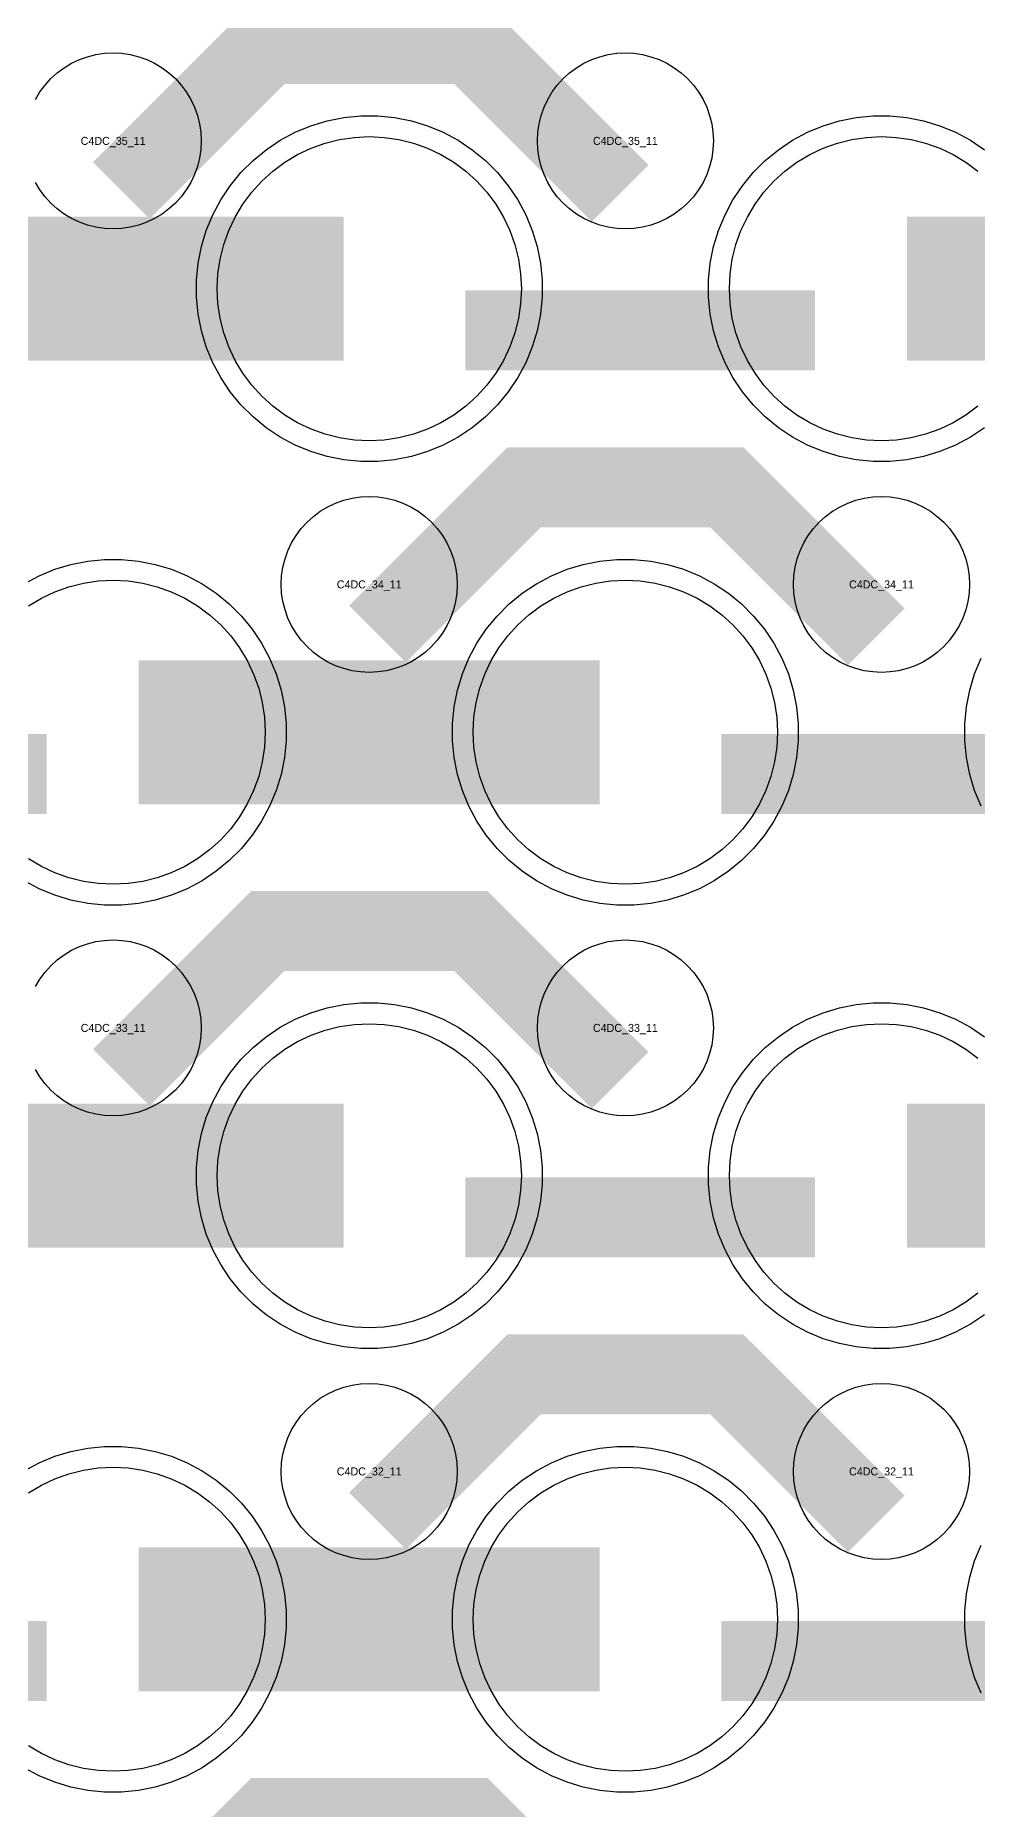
# Model space of a CAD drawing. Extents: x -11880 to 11880, y -14992 to 14992.
# Drawn here: x -8504 to -8210, y -10465 to -9911 of the extents above; entities that cross this region are included whole.
import ezdxf
from ezdxf.enums import TextEntityAlignment as Align

# ---------------------------------------------------------------- set-up
doc = ezdxf.new("R2010")
doc.units = 0
doc.header["$MEASUREMENT"] = 0
for name, color, linetype in [('GDS_775_DT_237', 138, 'CONTINUOUS'), ('RDL1_FS', 34, 'CONTINUOUS'), ('RDL_BS', 160, 'CONTINUOUS')]:
    doc.layers.add(name, color=color, linetype=linetype)

msp = doc.modelspace()

# ---------------------------------------------------------------- linework, layer by layer
at = {"layer": 'RDL1_FS', "color": 240, "true_color": 0xed1f24}
for points in [[(-8400, -10037.329), (-8404.657, -10037.1), (-8409.268, -10036.416), (-8413.791, -10035.284), (-8418.181, -10033.712), (-8422.395, -10031.72), (-8426.395, -10029.322), (-8430.14, -10026.544), (-8433.594, -10023.414), (-8436.724, -10019.96), (-8439.502, -10016.215), (-8441.9, -10012.215), (-8443.892, -10008.001), (-8445.464, -10003.611), (-8446.596, -9999.088), (-8447.28, -9994.477), (-8447.509, -9989.82), (-8447.28, -9985.163), (-8446.596, -9980.552), (-8445.464, -9976.029), (-8443.892, -9971.639), (-8441.9, -9967.425), (-8439.502, -9963.425), (-8436.724, -9959.68), (-8433.594, -9956.226), (-8430.14, -9953.096), (-8426.395, -9950.318), (-8422.395, -9947.92), (-8418.181, -9945.928), (-8413.791, -9944.356), (-8409.268, -9943.224), (-8404.657, -9942.54), (-8400, -9942.311), (-8395.343, -9942.54), (-8390.732, -9943.224), (-8386.209, -9944.356), (-8381.819, -9945.928), (-8377.605, -9947.92), (-8373.605, -9950.318), (-8369.86, -9953.096), (-8366.406, -9956.226), (-8363.276, -9959.68), (-8360.498, -9963.425), (-8358.1, -9967.425), (-8356.108, -9971.639), (-8354.536, -9976.029), (-8353.404, -9980.552), (-8352.72, -9985.163), (-8352.491, -9989.82), (-8352.72, -9994.477), (-8353.404, -9999.088), (-8354.536, -10003.611), (-8356.108, -10008.001), (-8358.1, -10012.215), (-8360.498, -10016.215), (-8363.276, -10019.96), (-8366.406, -10023.414), (-8369.86, -10026.544), (-8373.605, -10029.322), (-8377.605, -10031.72), (-8381.819, -10033.712), (-8386.209, -10035.284), (-8390.732, -10036.416), (-8395.343, -10037.1)], [(-8320, -10453.024), (-8324.657, -10452.795), (-8329.268, -10452.111), (-8333.791, -10450.979), (-8338.181, -10449.407), (-8342.395, -10447.415), (-8346.395, -10445.017), (-8350.14, -10442.239), (-8353.594, -10439.109), (-8356.724, -10435.655), (-8359.502, -10431.91), (-8361.9, -10427.91), (-8363.892, -10423.696), (-8365.464, -10419.306), (-8366.596, -10414.783), (-8367.28, -10410.172), (-8367.509, -10405.515), (-8367.28, -10400.858), (-8366.596, -10396.247), (-8365.464, -10391.724), (-8363.892, -10387.334), (-8361.9, -10383.12), (-8359.502, -10379.12), (-8356.724, -10375.375), (-8353.594, -10371.921), (-8350.14, -10368.791), (-8346.395, -10366.013), (-8342.395, -10363.615), (-8338.181, -10361.623), (-8333.791, -10360.051), (-8329.268, -10358.919), (-8324.657, -10358.235), (-8320, -10358.006), (-8315.343, -10358.235), (-8310.732, -10358.919), (-8306.209, -10360.051), (-8301.819, -10361.623), (-8297.605, -10363.615), (-8293.605, -10366.013), (-8289.86, -10368.791), (-8286.406, -10371.921), (-8283.276, -10375.375), (-8280.498, -10379.12), (-8278.1, -10383.12), (-8276.108, -10387.334), (-8274.536, -10391.724), (-8273.404, -10396.247), (-8272.72, -10400.858), (-8272.491, -10405.515), (-8272.72, -10410.172), (-8273.404, -10414.783), (-8274.536, -10419.306), (-8276.108, -10423.696), (-8278.1, -10427.91), (-8280.498, -10431.91), (-8283.276, -10435.655), (-8286.406, -10439.109), (-8289.86, -10442.239), (-8293.605, -10445.017), (-8297.605, -10447.415), (-8301.819, -10449.407), (-8306.209, -10450.979), (-8310.732, -10452.111), (-8315.343, -10452.795)]]:
    msp.add_lwpolyline(points, close=True, dxfattribs=at)
for points in [[(-8209.86, -10026.544), (-8213.605, -10029.322), (-8217.605, -10031.72), (-8221.819, -10033.712), (-8226.209, -10035.284), (-8230.732, -10036.416), (-8235.343, -10037.1), (-8240, -10037.329), (-8244.657, -10037.1), (-8249.268, -10036.416), (-8253.791, -10035.284), (-8258.181, -10033.712), (-8262.395, -10031.72), (-8266.395, -10029.322), (-8270.14, -10026.544), (-8273.594, -10023.414), (-8276.724, -10019.96), (-8279.502, -10016.215), (-8281.9, -10012.215), (-8283.892, -10008.001), (-8285.464, -10003.611), (-8286.596, -9999.088), (-8287.28, -9994.477), (-8287.509, -9989.82), (-8287.28, -9985.163), (-8286.596, -9980.552), (-8285.464, -9976.029), (-8283.892, -9971.639), (-8281.9, -9967.425), (-8279.502, -9963.425), (-8276.724, -9959.68), (-8273.594, -9956.226), (-8270.14, -9953.096), (-8266.395, -9950.318), (-8262.395, -9947.92), (-8258.181, -9945.928), (-8253.791, -9944.356), (-8249.268, -9943.224), (-8244.657, -9942.54), (-8240, -9942.311), (-8235.343, -9942.54), (-8230.732, -9943.224), (-8226.209, -9944.356), (-8221.819, -9945.928), (-8217.605, -9947.92), (-8213.605, -9950.318), (-8209.86, -9953.096)], [(-8506.395, -10366.013), (-8502.395, -10363.615), (-8498.181, -10361.623), (-8493.791, -10360.051), (-8489.268, -10358.919), (-8484.657, -10358.235), (-8480, -10358.006), (-8475.343, -10358.235), (-8470.732, -10358.919), (-8466.209, -10360.051), (-8461.819, -10361.623), (-8457.605, -10363.615), (-8453.605, -10366.013), (-8449.86, -10368.791), (-8446.406, -10371.921), (-8443.276, -10375.375), (-8440.498, -10379.12), (-8438.1, -10383.12), (-8436.108, -10387.334), (-8434.536, -10391.724), (-8433.404, -10396.247), (-8432.72, -10400.858), (-8432.491, -10405.515), (-8432.72, -10410.172), (-8433.404, -10414.783), (-8434.536, -10419.306), (-8436.108, -10423.696), (-8438.1, -10427.91), (-8440.498, -10431.91), (-8443.276, -10435.655), (-8446.406, -10439.109), (-8449.86, -10442.239), (-8453.605, -10445.017), (-8457.605, -10447.415), (-8461.819, -10449.407), (-8466.209, -10450.979), (-8470.732, -10452.111), (-8475.343, -10452.795), (-8480, -10453.024), (-8484.657, -10452.795), (-8489.268, -10452.111), (-8493.791, -10450.979), (-8498.181, -10449.407), (-8502.395, -10447.415), (-8506.395, -10445.017)]]:
    msp.add_lwpolyline(points, dxfattribs=at)
for points in [[(-8551.998, -9989.82, 45, 45, 0), (-8479.998, -9989.82, 45, 45, 0)], [(-8479.998, -9989.82, 45, 45, 0), (-8407.998, -9989.82, 45, 45, 0)], [(-8231.998, -9989.82, 45, 45, 0), (-8159.998, -9989.82, 45, 45, 0)], [(-8471.998, -10405.515, 45, 45, 0), (-8399.998, -10405.515, 45, 45, 0)], [(-8399.998, -10405.515, 45, 45, 0), (-8327.998, -10405.515, 45, 45, 0)]]:
    msp.add_lwpolyline(points, format="xyseb", dxfattribs=at)
at = {"layer": 'RDL1_FS'}
for points in [[(-8506.395, -10088.883), (-8502.395, -10086.485), (-8498.181, -10084.493), (-8493.791, -10082.921), (-8489.268, -10081.789), (-8484.657, -10081.105), (-8480, -10080.876), (-8475.343, -10081.105), (-8470.732, -10081.789), (-8466.209, -10082.921), (-8461.819, -10084.493), (-8457.605, -10086.485), (-8453.605, -10088.883), (-8449.86, -10091.661), (-8446.406, -10094.791), (-8443.276, -10098.245), (-8440.498, -10101.99), (-8438.1, -10105.99), (-8436.108, -10110.204), (-8434.536, -10114.594), (-8433.404, -10119.117), (-8432.72, -10123.728), (-8432.491, -10128.385), (-8432.72, -10133.042), (-8433.404, -10137.653), (-8434.536, -10142.176), (-8436.108, -10146.566), (-8438.1, -10150.78), (-8440.498, -10154.78), (-8443.276, -10158.525), (-8446.406, -10161.979), (-8449.86, -10165.109), (-8453.605, -10167.887), (-8457.605, -10170.285), (-8461.819, -10172.277), (-8466.209, -10173.849), (-8470.732, -10174.981), (-8475.343, -10175.665), (-8480, -10175.894), (-8484.657, -10175.665), (-8489.268, -10174.981), (-8493.791, -10173.849), (-8498.181, -10172.277), (-8502.395, -10170.285), (-8506.395, -10167.887)], [(-8209.86, -10303.674), (-8213.605, -10306.452), (-8217.605, -10308.85), (-8221.819, -10310.842), (-8226.209, -10312.414), (-8230.732, -10313.546), (-8235.343, -10314.23), (-8240, -10314.459), (-8244.657, -10314.23), (-8249.268, -10313.546), (-8253.791, -10312.414), (-8258.181, -10310.842), (-8262.395, -10308.85), (-8266.395, -10306.452), (-8270.14, -10303.674), (-8273.594, -10300.544), (-8276.724, -10297.09), (-8279.502, -10293.345), (-8281.9, -10289.345), (-8283.892, -10285.131), (-8285.464, -10280.741), (-8286.596, -10276.218), (-8287.28, -10271.607), (-8287.509, -10266.95), (-8287.28, -10262.293), (-8286.596, -10257.682), (-8285.464, -10253.159), (-8283.892, -10248.769), (-8281.9, -10244.555), (-8279.502, -10240.555), (-8276.724, -10236.81), (-8273.594, -10233.356), (-8270.14, -10230.226), (-8266.395, -10227.448), (-8262.395, -10225.05), (-8258.181, -10223.058), (-8253.791, -10221.486), (-8249.268, -10220.354), (-8244.657, -10219.67), (-8240, -10219.441), (-8235.343, -10219.67), (-8230.732, -10220.354), (-8226.209, -10221.486), (-8221.819, -10223.058), (-8217.605, -10225.05), (-8213.605, -10227.448), (-8209.86, -10230.226)]]:
    msp.add_lwpolyline(points, dxfattribs=at)
for points in [[(-8320, -10175.894), (-8324.657, -10175.665), (-8329.268, -10174.981), (-8333.791, -10173.849), (-8338.181, -10172.277), (-8342.395, -10170.285), (-8346.395, -10167.887), (-8350.14, -10165.109), (-8353.594, -10161.979), (-8356.724, -10158.525), (-8359.502, -10154.78), (-8361.9, -10150.78), (-8363.892, -10146.566), (-8365.464, -10142.176), (-8366.596, -10137.653), (-8367.28, -10133.042), (-8367.509, -10128.385), (-8367.28, -10123.728), (-8366.596, -10119.117), (-8365.464, -10114.594), (-8363.892, -10110.204), (-8361.9, -10105.99), (-8359.502, -10101.99), (-8356.724, -10098.245), (-8353.594, -10094.791), (-8350.14, -10091.661), (-8346.395, -10088.883), (-8342.395, -10086.485), (-8338.181, -10084.493), (-8333.791, -10082.921), (-8329.268, -10081.789), (-8324.657, -10081.105), (-8320, -10080.876), (-8315.343, -10081.105), (-8310.732, -10081.789), (-8306.209, -10082.921), (-8301.819, -10084.493), (-8297.605, -10086.485), (-8293.605, -10088.883), (-8289.86, -10091.661), (-8286.406, -10094.791), (-8283.276, -10098.245), (-8280.498, -10101.99), (-8278.1, -10105.99), (-8276.108, -10110.204), (-8274.536, -10114.594), (-8273.404, -10119.117), (-8272.72, -10123.728), (-8272.491, -10128.385), (-8272.72, -10133.042), (-8273.404, -10137.653), (-8274.536, -10142.176), (-8276.108, -10146.566), (-8278.1, -10150.78), (-8280.498, -10154.78), (-8283.276, -10158.525), (-8286.406, -10161.979), (-8289.86, -10165.109), (-8293.605, -10167.887), (-8297.605, -10170.285), (-8301.819, -10172.277), (-8306.209, -10173.849), (-8310.732, -10174.981), (-8315.343, -10175.665)], [(-8400, -10314.459), (-8404.657, -10314.23), (-8409.268, -10313.546), (-8413.791, -10312.414), (-8418.181, -10310.842), (-8422.395, -10308.85), (-8426.395, -10306.452), (-8430.14, -10303.674), (-8433.594, -10300.544), (-8436.724, -10297.09), (-8439.502, -10293.345), (-8441.9, -10289.345), (-8443.892, -10285.131), (-8445.464, -10280.741), (-8446.596, -10276.218), (-8447.28, -10271.607), (-8447.509, -10266.95), (-8447.28, -10262.293), (-8446.596, -10257.682), (-8445.464, -10253.159), (-8443.892, -10248.769), (-8441.9, -10244.555), (-8439.502, -10240.555), (-8436.724, -10236.81), (-8433.594, -10233.356), (-8430.14, -10230.226), (-8426.395, -10227.448), (-8422.395, -10225.05), (-8418.181, -10223.058), (-8413.791, -10221.486), (-8409.268, -10220.354), (-8404.657, -10219.67), (-8400, -10219.441), (-8395.343, -10219.67), (-8390.732, -10220.354), (-8386.209, -10221.486), (-8381.819, -10223.058), (-8377.605, -10225.05), (-8373.605, -10227.448), (-8369.86, -10230.226), (-8366.406, -10233.356), (-8363.276, -10236.81), (-8360.498, -10240.555), (-8358.1, -10244.555), (-8356.108, -10248.769), (-8354.536, -10253.159), (-8353.404, -10257.682), (-8352.72, -10262.293), (-8352.491, -10266.95), (-8352.72, -10271.607), (-8353.404, -10276.218), (-8354.536, -10280.741), (-8356.108, -10285.131), (-8358.1, -10289.345), (-8360.498, -10293.345), (-8363.276, -10297.09), (-8366.406, -10300.544), (-8369.86, -10303.674), (-8373.605, -10306.452), (-8377.605, -10308.85), (-8381.819, -10310.842), (-8386.209, -10312.414), (-8390.732, -10313.546), (-8395.343, -10314.23)]]:
    msp.add_lwpolyline(points, close=True, dxfattribs=at)
for points in [[(-8471.998, -10128.385, 45, 45, 0), (-8399.998, -10128.385, 45, 45, 0)], [(-8399.998, -10128.385, 45, 45, 0), (-8327.998, -10128.385, 45, 45, 0)], [(-8551.998, -10266.95, 45, 45, 0), (-8479.998, -10266.95, 45, 45, 0)], [(-8479.998, -10266.95, 45, 45, 0), (-8407.998, -10266.95, 45, 45, 0)], [(-8231.998, -10266.95, 45, 45, 0), (-8159.998, -10266.95, 45, 45, 0)]]:
    msp.add_lwpolyline(points, format="xyseb", dxfattribs=at)
at = {"layer": 'RDL_BS'}
for points in [[(-8477.438, -9959.134, 25, 25, 0), (-8431.623, -9913.319, 25, 25, 0), (-8398.07, -9913.319, 25, 25, 0)], [(-8321.599, -9960.033, 25, 25, 0), (-8368.313, -9913.319, 25, 25, 0), (-8398.071, -9913.319, 25, 25, 0)], [(-8397.438, -10097.699, 25, 25, 0), (-8351.623, -10051.884, 25, 25, 0), (-8318.07, -10051.884, 25, 25, 0)], [(-8241.599, -10098.598, 25, 25, 0), (-8288.313, -10051.884, 25, 25, 0), (-8318.071, -10051.884, 25, 25, 0)], [(-8609.984, -10141.398, 25, 25, 0), (-8500.719, -10141.398, 25, 25, 0)], [(-8289.984, -10141.398, 25, 25, 0), (-8180.719, -10141.398, 25, 25, 0)], [(-8477.438, -10236.264, 25, 25, 0), (-8431.623, -10190.449, 25, 25, 0), (-8398.07, -10190.449, 25, 25, 0)], [(-8321.599, -10237.163, 25, 25, 0), (-8368.313, -10190.449, 25, 25, 0), (-8398.071, -10190.449, 25, 25, 0)], [(-8369.984, -10279.963, 25, 25, 0), (-8260.719, -10279.963, 25, 25, 0)], [(-8397.438, -10374.829, 25, 25, 0), (-8351.623, -10329.014, 25, 25, 0), (-8318.07, -10329.014, 25, 25, 0)], [(-8241.599, -10375.728, 25, 25, 0), (-8288.313, -10329.014, 25, 25, 0), (-8318.071, -10329.014, 25, 25, 0)], [(-8477.438, -10513.394, 25, 25, 0), (-8431.623, -10467.579, 25, 25, 0), (-8398.07, -10467.579, 25, 25, 0)], [(-8321.599, -10514.293, 25, 25, 0), (-8368.313, -10467.579, 25, 25, 0), (-8398.071, -10467.579, 25, 25, 0)]]:
    msp.add_lwpolyline(points, format="xyseb", dxfattribs=at)
for points in [[(-8504.25, -9930.676), (-8502.857, -9928.352), (-8501.254, -9926.189), (-8499.442, -9924.19), (-8497.443, -9922.378), (-8495.28, -9920.775), (-8492.956, -9919.382), (-8490.519, -9918.23), (-8487.984, -9917.323), (-8485.365, -9916.666), (-8482.693, -9916.27), (-8480, -9916.138), (-8477.307, -9916.27), (-8474.635, -9916.666), (-8472.016, -9917.323), (-8469.481, -9918.23), (-8467.044, -9919.382), (-8464.72, -9920.775), (-8462.557, -9922.378), (-8460.558, -9924.19), (-8458.746, -9926.189), (-8457.143, -9928.352), (-8455.75, -9930.676), (-8454.598, -9933.113), (-8453.691, -9935.648), (-8453.034, -9938.267), (-8452.638, -9940.939), (-8452.506, -9943.632), (-8452.638, -9946.325), (-8453.034, -9948.997), (-8453.691, -9951.616), (-8454.598, -9954.151), (-8455.75, -9956.588), (-8457.143, -9958.912), (-8458.746, -9961.075), (-8460.558, -9963.074), (-8462.557, -9964.886), (-8464.72, -9966.489), (-8467.044, -9967.882), (-8469.481, -9969.034), (-8472.016, -9969.941), (-8474.635, -9970.598), (-8477.307, -9970.994), (-8480, -9971.126), (-8482.693, -9970.994), (-8485.365, -9970.598), (-8487.984, -9969.941), (-8490.519, -9969.034), (-8492.956, -9967.882), (-8495.28, -9966.489), (-8497.443, -9964.886), (-8499.442, -9963.074), (-8501.254, -9961.075), (-8502.857, -9958.912), (-8504.25, -9956.588)], [(-8507.777, -10082.002), (-8503.115, -10079.51), (-8498.205, -10077.479), (-8493.165, -10075.948), (-8487.938, -10074.902), (-8482.644, -10074.385), (-8477.356, -10074.385), (-8472.062, -10074.902), (-8466.835, -10075.948), (-8461.795, -10077.479), (-8456.885, -10079.51), (-8452.223, -10082.002), (-8447.809, -10084.949), (-8443.708, -10088.311), (-8439.926, -10092.093), (-8436.564, -10096.194), (-8433.617, -10100.608), (-8431.125, -10105.27), (-8429.094, -10110.18), (-8427.563, -10115.22), (-8426.517, -10120.447), (-8426, -10125.741), (-8426, -10131.029), (-8426.517, -10136.323), (-8427.563, -10141.55), (-8429.094, -10146.59), (-8431.125, -10151.5), (-8433.617, -10156.162), (-8436.564, -10160.576), (-8439.926, -10164.677), (-8443.708, -10168.459), (-8447.809, -10171.821), (-8452.223, -10174.768), (-8456.885, -10177.26), (-8461.795, -10179.291), (-8466.835, -10180.822), (-8472.062, -10181.868), (-8477.356, -10182.385), (-8482.644, -10182.385), (-8487.938, -10181.868), (-8493.165, -10180.822), (-8498.205, -10179.291), (-8503.115, -10177.26), (-8507.777, -10174.768)], [(-8208.875, -10151.5), (-8210.906, -10146.59), (-8212.437, -10141.55), (-8213.483, -10136.323), (-8214, -10131.029), (-8214, -10125.741), (-8213.483, -10120.447), (-8212.437, -10115.22), (-8210.906, -10110.18), (-8208.875, -10105.27)], [(-8504.25, -10207.806), (-8502.857, -10205.482), (-8501.254, -10203.319), (-8499.442, -10201.32), (-8497.443, -10199.508), (-8495.28, -10197.905), (-8492.956, -10196.512), (-8490.519, -10195.36), (-8487.984, -10194.453), (-8485.365, -10193.796), (-8482.693, -10193.4), (-8480, -10193.268), (-8477.307, -10193.4), (-8474.635, -10193.796), (-8472.016, -10194.453), (-8469.481, -10195.36), (-8467.044, -10196.512), (-8464.72, -10197.905), (-8462.557, -10199.508), (-8460.558, -10201.32), (-8458.746, -10203.319), (-8457.143, -10205.482), (-8455.75, -10207.806), (-8454.598, -10210.243), (-8453.691, -10212.778), (-8453.034, -10215.397), (-8452.638, -10218.069), (-8452.506, -10220.762), (-8452.638, -10223.455), (-8453.034, -10226.127), (-8453.691, -10228.746), (-8454.598, -10231.281), (-8455.75, -10233.718), (-8457.143, -10236.042), (-8458.746, -10238.205), (-8460.558, -10240.204), (-8462.557, -10242.016), (-8464.72, -10243.619), (-8467.044, -10245.012), (-8469.481, -10246.164), (-8472.016, -10247.071), (-8474.635, -10247.728), (-8477.307, -10248.124), (-8480, -10248.256), (-8482.693, -10248.124), (-8485.365, -10247.728), (-8487.984, -10247.071), (-8490.519, -10246.164), (-8492.956, -10245.012), (-8495.28, -10243.619), (-8497.443, -10242.016), (-8499.442, -10240.204), (-8501.254, -10238.205), (-8502.857, -10236.042), (-8504.25, -10233.718)], [(-8207.809, -10310.386), (-8212.223, -10313.333), (-8216.885, -10315.825), (-8221.795, -10317.856), (-8226.835, -10319.387), (-8232.062, -10320.433), (-8237.356, -10320.95), (-8242.644, -10320.95), (-8247.938, -10320.433), (-8253.165, -10319.387), (-8258.205, -10317.856), (-8263.115, -10315.825), (-8267.777, -10313.333), (-8272.191, -10310.386), (-8276.292, -10307.024), (-8280.074, -10303.242), (-8283.436, -10299.141), (-8286.383, -10294.727), (-8288.875, -10290.065), (-8290.906, -10285.155), (-8292.437, -10280.115), (-8293.483, -10274.888), (-8294, -10269.594), (-8294, -10264.306), (-8293.483, -10259.012), (-8292.437, -10253.785), (-8290.906, -10248.745), (-8288.875, -10243.835), (-8286.383, -10239.173), (-8283.436, -10234.759), (-8280.074, -10230.658), (-8276.292, -10226.876), (-8272.191, -10223.514), (-8267.777, -10220.567), (-8263.115, -10218.075), (-8258.205, -10216.044), (-8253.165, -10214.513), (-8247.938, -10213.467), (-8242.644, -10212.95), (-8237.356, -10212.95), (-8232.062, -10213.467), (-8226.835, -10214.513), (-8221.795, -10216.044), (-8216.885, -10218.075), (-8212.223, -10220.567), (-8207.809, -10223.514)]]:
    msp.add_lwpolyline(points, dxfattribs=at)
for points in [[(-8320, -9971.126), (-8322.693, -9970.994), (-8325.365, -9970.598), (-8327.984, -9969.941), (-8330.519, -9969.034), (-8332.956, -9967.882), (-8335.28, -9966.489), (-8337.443, -9964.886), (-8339.442, -9963.074), (-8341.254, -9961.075), (-8342.857, -9958.912), (-8344.25, -9956.588), (-8345.402, -9954.151), (-8346.309, -9951.616), (-8346.966, -9948.997), (-8347.362, -9946.325), (-8347.494, -9943.632), (-8347.362, -9940.939), (-8346.966, -9938.267), (-8346.309, -9935.648), (-8345.402, -9933.113), (-8344.25, -9930.676), (-8342.857, -9928.352), (-8341.254, -9926.189), (-8339.442, -9924.19), (-8337.443, -9922.378), (-8335.28, -9920.775), (-8332.956, -9919.382), (-8330.519, -9918.23), (-8327.984, -9917.323), (-8325.365, -9916.666), (-8322.693, -9916.27), (-8320, -9916.138), (-8317.307, -9916.27), (-8314.635, -9916.666), (-8312.016, -9917.323), (-8309.481, -9918.23), (-8307.044, -9919.382), (-8304.72, -9920.775), (-8302.557, -9922.378), (-8300.558, -9924.19), (-8298.746, -9926.189), (-8297.143, -9928.352), (-8295.75, -9930.676), (-8294.598, -9933.113), (-8293.691, -9935.648), (-8293.034, -9938.267), (-8292.638, -9940.939), (-8292.506, -9943.632), (-8292.638, -9946.325), (-8293.034, -9948.997), (-8293.691, -9951.616), (-8294.598, -9954.151), (-8295.75, -9956.588), (-8297.143, -9958.912), (-8298.746, -9961.075), (-8300.558, -9963.074), (-8302.557, -9964.886), (-8304.72, -9966.489), (-8307.044, -9967.882), (-8309.481, -9969.034), (-8312.016, -9969.941), (-8314.635, -9970.598), (-8317.307, -9970.994)], [(-8400, -10109.691), (-8402.693, -10109.559), (-8405.365, -10109.163), (-8407.984, -10108.506), (-8410.519, -10107.599), (-8412.956, -10106.447), (-8415.28, -10105.054), (-8417.443, -10103.451), (-8419.442, -10101.639), (-8421.254, -10099.64), (-8422.857, -10097.477), (-8424.25, -10095.153), (-8425.402, -10092.716), (-8426.309, -10090.181), (-8426.966, -10087.562), (-8427.362, -10084.89), (-8427.494, -10082.197), (-8427.362, -10079.504), (-8426.966, -10076.832), (-8426.309, -10074.213), (-8425.402, -10071.678), (-8424.25, -10069.241), (-8422.857, -10066.917), (-8421.254, -10064.754), (-8419.442, -10062.755), (-8417.443, -10060.943), (-8415.28, -10059.34), (-8412.956, -10057.947), (-8410.519, -10056.795), (-8407.984, -10055.888), (-8405.365, -10055.231), (-8402.693, -10054.835), (-8400, -10054.703), (-8397.307, -10054.835), (-8394.635, -10055.231), (-8392.016, -10055.888), (-8389.481, -10056.795), (-8387.044, -10057.947), (-8384.72, -10059.34), (-8382.557, -10060.943), (-8380.558, -10062.755), (-8378.746, -10064.754), (-8377.143, -10066.917), (-8375.75, -10069.241), (-8374.598, -10071.678), (-8373.691, -10074.213), (-8373.034, -10076.832), (-8372.638, -10079.504), (-8372.506, -10082.197), (-8372.638, -10084.89), (-8373.034, -10087.562), (-8373.691, -10090.181), (-8374.598, -10092.716), (-8375.75, -10095.153), (-8377.143, -10097.477), (-8378.746, -10099.64), (-8380.558, -10101.639), (-8382.557, -10103.451), (-8384.72, -10105.054), (-8387.044, -10106.447), (-8389.481, -10107.599), (-8392.016, -10108.506), (-8394.635, -10109.163), (-8397.307, -10109.559)], [(-8240, -10109.691), (-8242.693, -10109.559), (-8245.365, -10109.163), (-8247.984, -10108.506), (-8250.519, -10107.599), (-8252.956, -10106.447), (-8255.28, -10105.054), (-8257.443, -10103.451), (-8259.442, -10101.639), (-8261.254, -10099.64), (-8262.857, -10097.477), (-8264.25, -10095.153), (-8265.402, -10092.716), (-8266.309, -10090.181), (-8266.966, -10087.562), (-8267.362, -10084.89), (-8267.494, -10082.197), (-8267.362, -10079.504), (-8266.966, -10076.832), (-8266.309, -10074.213), (-8265.402, -10071.678), (-8264.25, -10069.241), (-8262.857, -10066.917), (-8261.254, -10064.754), (-8259.442, -10062.755), (-8257.443, -10060.943), (-8255.28, -10059.34), (-8252.956, -10057.947), (-8250.519, -10056.795), (-8247.984, -10055.888), (-8245.365, -10055.231), (-8242.693, -10054.835), (-8240, -10054.703), (-8237.307, -10054.835), (-8234.635, -10055.231), (-8232.016, -10055.888), (-8229.481, -10056.795), (-8227.044, -10057.947), (-8224.72, -10059.34), (-8222.557, -10060.943), (-8220.558, -10062.755), (-8218.746, -10064.754), (-8217.143, -10066.917), (-8215.75, -10069.241), (-8214.598, -10071.678), (-8213.691, -10074.213), (-8213.034, -10076.832), (-8212.638, -10079.504), (-8212.506, -10082.197), (-8212.638, -10084.89), (-8213.034, -10087.562), (-8213.691, -10090.181), (-8214.598, -10092.716), (-8215.75, -10095.153), (-8217.143, -10097.477), (-8218.746, -10099.64), (-8220.558, -10101.639), (-8222.557, -10103.451), (-8224.72, -10105.054), (-8227.044, -10106.447), (-8229.481, -10107.599), (-8232.016, -10108.506), (-8234.635, -10109.163), (-8237.307, -10109.559)], [(-8322.644, -10182.385), (-8327.938, -10181.868), (-8333.165, -10180.822), (-8338.205, -10179.291), (-8343.115, -10177.26), (-8347.777, -10174.768), (-8352.191, -10171.821), (-8356.292, -10168.459), (-8360.074, -10164.677), (-8363.436, -10160.576), (-8366.383, -10156.162), (-8368.875, -10151.5), (-8370.906, -10146.59), (-8372.437, -10141.55), (-8373.483, -10136.323), (-8374, -10131.029), (-8374, -10125.741), (-8373.483, -10120.447), (-8372.437, -10115.22), (-8370.906, -10110.18), (-8368.875, -10105.27), (-8366.383, -10100.608), (-8363.436, -10096.194), (-8360.074, -10092.093), (-8356.292, -10088.311), (-8352.191, -10084.949), (-8347.777, -10082.002), (-8343.115, -10079.51), (-8338.205, -10077.479), (-8333.165, -10075.948), (-8327.938, -10074.902), (-8322.644, -10074.385), (-8317.356, -10074.385), (-8312.062, -10074.902), (-8306.835, -10075.948), (-8301.795, -10077.479), (-8296.885, -10079.51), (-8292.223, -10082.002), (-8287.809, -10084.949), (-8283.708, -10088.311), (-8279.926, -10092.093), (-8276.564, -10096.194), (-8273.617, -10100.608), (-8271.125, -10105.27), (-8269.094, -10110.18), (-8267.563, -10115.22), (-8266.517, -10120.447), (-8266, -10125.741), (-8266, -10131.029), (-8266.517, -10136.323), (-8267.563, -10141.55), (-8269.094, -10146.59), (-8271.125, -10151.5), (-8273.617, -10156.162), (-8276.564, -10160.576), (-8279.926, -10164.677), (-8283.708, -10168.459), (-8287.809, -10171.821), (-8292.223, -10174.768), (-8296.885, -10177.26), (-8301.795, -10179.291), (-8306.835, -10180.822), (-8312.062, -10181.868), (-8317.356, -10182.385)], [(-8320, -10248.256), (-8322.693, -10248.124), (-8325.365, -10247.728), (-8327.984, -10247.071), (-8330.519, -10246.164), (-8332.956, -10245.012), (-8335.28, -10243.619), (-8337.443, -10242.016), (-8339.442, -10240.204), (-8341.254, -10238.205), (-8342.857, -10236.042), (-8344.25, -10233.718), (-8345.402, -10231.281), (-8346.309, -10228.746), (-8346.966, -10226.127), (-8347.362, -10223.455), (-8347.494, -10220.762), (-8347.362, -10218.069), (-8346.966, -10215.397), (-8346.309, -10212.778), (-8345.402, -10210.243), (-8344.25, -10207.806), (-8342.857, -10205.482), (-8341.254, -10203.319), (-8339.442, -10201.32), (-8337.443, -10199.508), (-8335.28, -10197.905), (-8332.956, -10196.512), (-8330.519, -10195.36), (-8327.984, -10194.453), (-8325.365, -10193.796), (-8322.693, -10193.4), (-8320, -10193.268), (-8317.307, -10193.4), (-8314.635, -10193.796), (-8312.016, -10194.453), (-8309.481, -10195.36), (-8307.044, -10196.512), (-8304.72, -10197.905), (-8302.557, -10199.508), (-8300.558, -10201.32), (-8298.746, -10203.319), (-8297.143, -10205.482), (-8295.75, -10207.806), (-8294.598, -10210.243), (-8293.691, -10212.778), (-8293.034, -10215.397), (-8292.638, -10218.069), (-8292.506, -10220.762), (-8292.638, -10223.455), (-8293.034, -10226.127), (-8293.691, -10228.746), (-8294.598, -10231.281), (-8295.75, -10233.718), (-8297.143, -10236.042), (-8298.746, -10238.205), (-8300.558, -10240.204), (-8302.557, -10242.016), (-8304.72, -10243.619), (-8307.044, -10245.012), (-8309.481, -10246.164), (-8312.016, -10247.071), (-8314.635, -10247.728), (-8317.307, -10248.124)], [(-8402.644, -10320.95), (-8407.938, -10320.433), (-8413.165, -10319.387), (-8418.205, -10317.856), (-8423.115, -10315.825), (-8427.777, -10313.333), (-8432.191, -10310.386), (-8436.292, -10307.024), (-8440.074, -10303.242), (-8443.436, -10299.141), (-8446.383, -10294.727), (-8448.875, -10290.065), (-8450.906, -10285.155), (-8452.437, -10280.115), (-8453.483, -10274.888), (-8454, -10269.594), (-8454, -10264.306), (-8453.483, -10259.012), (-8452.437, -10253.785), (-8450.906, -10248.745), (-8448.875, -10243.835), (-8446.383, -10239.173), (-8443.436, -10234.759), (-8440.074, -10230.658), (-8436.292, -10226.876), (-8432.191, -10223.514), (-8427.777, -10220.567), (-8423.115, -10218.075), (-8418.205, -10216.044), (-8413.165, -10214.513), (-8407.938, -10213.467), (-8402.644, -10212.95), (-8397.356, -10212.95), (-8392.062, -10213.467), (-8386.835, -10214.513), (-8381.795, -10216.044), (-8376.885, -10218.075), (-8372.223, -10220.567), (-8367.809, -10223.514), (-8363.708, -10226.876), (-8359.926, -10230.658), (-8356.564, -10234.759), (-8353.617, -10239.173), (-8351.125, -10243.835), (-8349.094, -10248.745), (-8347.563, -10253.785), (-8346.517, -10259.012), (-8346, -10264.306), (-8346, -10269.594), (-8346.517, -10274.888), (-8347.563, -10280.115), (-8349.094, -10285.155), (-8351.125, -10290.065), (-8353.617, -10294.727), (-8356.564, -10299.141), (-8359.926, -10303.242), (-8363.708, -10307.024), (-8367.809, -10310.386), (-8372.223, -10313.333), (-8376.885, -10315.825), (-8381.795, -10317.856), (-8386.835, -10319.387), (-8392.062, -10320.433), (-8397.356, -10320.95)], [(-8400, -10386.821), (-8402.693, -10386.689), (-8405.365, -10386.293), (-8407.984, -10385.636), (-8410.519, -10384.729), (-8412.956, -10383.577), (-8415.28, -10382.184), (-8417.443, -10380.581), (-8419.442, -10378.769), (-8421.254, -10376.77), (-8422.857, -10374.607), (-8424.25, -10372.283), (-8425.402, -10369.846), (-8426.309, -10367.311), (-8426.966, -10364.692), (-8427.362, -10362.02), (-8427.494, -10359.327), (-8427.362, -10356.634), (-8426.966, -10353.962), (-8426.309, -10351.343), (-8425.402, -10348.808), (-8424.25, -10346.371), (-8422.857, -10344.047), (-8421.254, -10341.884), (-8419.442, -10339.885), (-8417.443, -10338.073), (-8415.28, -10336.47), (-8412.956, -10335.077), (-8410.519, -10333.925), (-8407.984, -10333.018), (-8405.365, -10332.361), (-8402.693, -10331.965), (-8400, -10331.833), (-8397.307, -10331.965), (-8394.635, -10332.361), (-8392.016, -10333.018), (-8389.481, -10333.925), (-8387.044, -10335.077), (-8384.72, -10336.47), (-8382.557, -10338.073), (-8380.558, -10339.885), (-8378.746, -10341.884), (-8377.143, -10344.047), (-8375.75, -10346.371), (-8374.598, -10348.808), (-8373.691, -10351.343), (-8373.034, -10353.962), (-8372.638, -10356.634), (-8372.506, -10359.327), (-8372.638, -10362.02), (-8373.034, -10364.692), (-8373.691, -10367.311), (-8374.598, -10369.846), (-8375.75, -10372.283), (-8377.143, -10374.607), (-8378.746, -10376.77), (-8380.558, -10378.769), (-8382.557, -10380.581), (-8384.72, -10382.184), (-8387.044, -10383.577), (-8389.481, -10384.729), (-8392.016, -10385.636), (-8394.635, -10386.293), (-8397.307, -10386.689)], [(-8240, -10386.821), (-8242.693, -10386.689), (-8245.365, -10386.293), (-8247.984, -10385.636), (-8250.519, -10384.729), (-8252.956, -10383.577), (-8255.28, -10382.184), (-8257.443, -10380.581), (-8259.442, -10378.769), (-8261.254, -10376.77), (-8262.857, -10374.607), (-8264.25, -10372.283), (-8265.402, -10369.846), (-8266.309, -10367.311), (-8266.966, -10364.692), (-8267.362, -10362.02), (-8267.494, -10359.327), (-8267.362, -10356.634), (-8266.966, -10353.962), (-8266.309, -10351.343), (-8265.402, -10348.808), (-8264.25, -10346.371), (-8262.857, -10344.047), (-8261.254, -10341.884), (-8259.442, -10339.885), (-8257.443, -10338.073), (-8255.28, -10336.47), (-8252.956, -10335.077), (-8250.519, -10333.925), (-8247.984, -10333.018), (-8245.365, -10332.361), (-8242.693, -10331.965), (-8240, -10331.833), (-8237.307, -10331.965), (-8234.635, -10332.361), (-8232.016, -10333.018), (-8229.481, -10333.925), (-8227.044, -10335.077), (-8224.72, -10336.47), (-8222.557, -10338.073), (-8220.558, -10339.885), (-8218.746, -10341.884), (-8217.143, -10344.047), (-8215.75, -10346.371), (-8214.598, -10348.808), (-8213.691, -10351.343), (-8213.034, -10353.962), (-8212.638, -10356.634), (-8212.506, -10359.327), (-8212.638, -10362.02), (-8213.034, -10364.692), (-8213.691, -10367.311), (-8214.598, -10369.846), (-8215.75, -10372.283), (-8217.143, -10374.607), (-8218.746, -10376.77), (-8220.558, -10378.769), (-8222.557, -10380.581), (-8224.72, -10382.184), (-8227.044, -10383.577), (-8229.481, -10384.729), (-8232.016, -10385.636), (-8234.635, -10386.293), (-8237.307, -10386.689)]]:
    msp.add_lwpolyline(points, close=True, dxfattribs=at)
at = {"layer": 'RDL_BS', "color": 240, "true_color": 0xed1f24}
for points in [[(-8402.644, -10043.82), (-8407.938, -10043.303), (-8413.165, -10042.257), (-8418.205, -10040.726), (-8423.115, -10038.695), (-8427.777, -10036.203), (-8432.191, -10033.256), (-8436.292, -10029.894), (-8440.074, -10026.112), (-8443.436, -10022.011), (-8446.383, -10017.597), (-8448.875, -10012.935), (-8450.906, -10008.025), (-8452.437, -10002.985), (-8453.483, -9997.758), (-8454, -9992.464), (-8454, -9987.176), (-8453.483, -9981.882), (-8452.437, -9976.655), (-8450.906, -9971.615), (-8448.875, -9966.705), (-8446.383, -9962.043), (-8443.436, -9957.629), (-8440.074, -9953.528), (-8436.292, -9949.746), (-8432.191, -9946.384), (-8427.777, -9943.437), (-8423.115, -9940.945), (-8418.205, -9938.914), (-8413.165, -9937.383), (-8407.938, -9936.337), (-8402.644, -9935.82), (-8397.356, -9935.82), (-8392.062, -9936.337), (-8386.835, -9937.383), (-8381.795, -9938.914), (-8376.885, -9940.945), (-8372.223, -9943.437), (-8367.809, -9946.384), (-8363.708, -9949.746), (-8359.926, -9953.528), (-8356.564, -9957.629), (-8353.617, -9962.043), (-8351.125, -9966.705), (-8349.094, -9971.615), (-8347.563, -9976.655), (-8346.517, -9981.882), (-8346, -9987.176), (-8346, -9992.464), (-8346.517, -9997.758), (-8347.563, -10002.985), (-8349.094, -10008.025), (-8351.125, -10012.935), (-8353.617, -10017.597), (-8356.564, -10022.011), (-8359.926, -10026.112), (-8363.708, -10029.894), (-8367.809, -10033.256), (-8372.223, -10036.203), (-8376.885, -10038.695), (-8381.795, -10040.726), (-8386.835, -10042.257), (-8392.062, -10043.303), (-8397.356, -10043.82)], [(-8322.644, -10459.515), (-8327.938, -10458.998), (-8333.165, -10457.952), (-8338.205, -10456.421), (-8343.115, -10454.39), (-8347.777, -10451.898), (-8352.191, -10448.951), (-8356.292, -10445.589), (-8360.074, -10441.807), (-8363.436, -10437.706), (-8366.383, -10433.292), (-8368.875, -10428.63), (-8370.906, -10423.72), (-8372.437, -10418.68), (-8373.483, -10413.453), (-8374, -10408.159), (-8374, -10402.871), (-8373.483, -10397.577), (-8372.437, -10392.35), (-8370.906, -10387.31), (-8368.875, -10382.4), (-8366.383, -10377.738), (-8363.436, -10373.324), (-8360.074, -10369.223), (-8356.292, -10365.441), (-8352.191, -10362.079), (-8347.777, -10359.132), (-8343.115, -10356.64), (-8338.205, -10354.609), (-8333.165, -10353.078), (-8327.938, -10352.032), (-8322.644, -10351.515), (-8317.356, -10351.515), (-8312.062, -10352.032), (-8306.835, -10353.078), (-8301.795, -10354.609), (-8296.885, -10356.64), (-8292.223, -10359.132), (-8287.809, -10362.079), (-8283.708, -10365.441), (-8279.926, -10369.223), (-8276.564, -10373.324), (-8273.617, -10377.738), (-8271.125, -10382.4), (-8269.094, -10387.31), (-8267.563, -10392.35), (-8266.517, -10397.577), (-8266, -10402.871), (-8266, -10408.159), (-8266.517, -10413.453), (-8267.563, -10418.68), (-8269.094, -10423.72), (-8271.125, -10428.63), (-8273.617, -10433.292), (-8276.564, -10437.706), (-8279.926, -10441.807), (-8283.708, -10445.589), (-8287.809, -10448.951), (-8292.223, -10451.898), (-8296.885, -10454.39), (-8301.795, -10456.421), (-8306.835, -10457.952), (-8312.062, -10458.998), (-8317.356, -10459.515)]]:
    msp.add_lwpolyline(points, close=True, dxfattribs=at)
for points in [[(-8207.809, -10033.256), (-8212.223, -10036.203), (-8216.885, -10038.695), (-8221.795, -10040.726), (-8226.835, -10042.257), (-8232.062, -10043.303), (-8237.356, -10043.82), (-8242.644, -10043.82), (-8247.938, -10043.303), (-8253.165, -10042.257), (-8258.205, -10040.726), (-8263.115, -10038.695), (-8267.777, -10036.203), (-8272.191, -10033.256), (-8276.292, -10029.894), (-8280.074, -10026.112), (-8283.436, -10022.011), (-8286.383, -10017.597), (-8288.875, -10012.935), (-8290.906, -10008.025), (-8292.437, -10002.985), (-8293.483, -9997.758), (-8294, -9992.464), (-8294, -9987.176), (-8293.483, -9981.882), (-8292.437, -9976.655), (-8290.906, -9971.615), (-8288.875, -9966.705), (-8286.383, -9962.043), (-8283.436, -9957.629), (-8280.074, -9953.528), (-8276.292, -9949.746), (-8272.191, -9946.384), (-8267.777, -9943.437), (-8263.115, -9940.945), (-8258.205, -9938.914), (-8253.165, -9937.383), (-8247.938, -9936.337), (-8242.644, -9935.82), (-8237.356, -9935.82), (-8232.062, -9936.337), (-8226.835, -9937.383), (-8221.795, -9938.914), (-8216.885, -9940.945), (-8212.223, -9943.437), (-8207.809, -9946.384)], [(-8507.777, -10359.132), (-8503.115, -10356.64), (-8498.205, -10354.609), (-8493.165, -10353.078), (-8487.938, -10352.032), (-8482.644, -10351.515), (-8477.356, -10351.515), (-8472.062, -10352.032), (-8466.835, -10353.078), (-8461.795, -10354.609), (-8456.885, -10356.64), (-8452.223, -10359.132), (-8447.809, -10362.079), (-8443.708, -10365.441), (-8439.926, -10369.223), (-8436.564, -10373.324), (-8433.617, -10377.738), (-8431.125, -10382.4), (-8429.094, -10387.31), (-8427.563, -10392.35), (-8426.517, -10397.577), (-8426, -10402.871), (-8426, -10408.159), (-8426.517, -10413.453), (-8427.563, -10418.68), (-8429.094, -10423.72), (-8431.125, -10428.63), (-8433.617, -10433.292), (-8436.564, -10437.706), (-8439.926, -10441.807), (-8443.708, -10445.589), (-8447.809, -10448.951), (-8452.223, -10451.898), (-8456.885, -10454.39), (-8461.795, -10456.421), (-8466.835, -10457.952), (-8472.062, -10458.998), (-8477.356, -10459.515), (-8482.644, -10459.515), (-8487.938, -10458.998), (-8493.165, -10457.952), (-8498.205, -10456.421), (-8503.115, -10454.39), (-8507.777, -10451.898)], [(-8208.875, -10428.63), (-8210.906, -10423.72), (-8212.437, -10418.68), (-8213.483, -10413.453), (-8214, -10408.159), (-8214, -10402.871), (-8213.483, -10397.577), (-8212.437, -10392.35), (-8210.906, -10387.31), (-8208.875, -10382.4)]]:
    msp.add_lwpolyline(points, dxfattribs=at)
for points in [[(-8369.984, -10002.833, 25, 25, 0), (-8260.719, -10002.833, 25, 25, 0)], [(-8609.984, -10418.528, 25, 25, 0), (-8500.719, -10418.528, 25, 25, 0)], [(-8289.984, -10418.528, 25, 25, 0), (-8180.719, -10418.528, 25, 25, 0)]]:
    msp.add_lwpolyline(points, format="xyseb", dxfattribs=at)

# ---------------------------------------------------------------- texts
at = {"layer": 'GDS_775_DT_237'}
for s, p in [('C4DC_35_11', (-8480, -9943.632)), ('C4DC_35_11', (-8480, -9943.632)), ('C4DC_35_11', (-8320, -9943.632)), ('C4DC_35_11', (-8320, -9943.632)), ('C4DC_34_11', (-8400, -10082.197)), ('C4DC_34_11', (-8400, -10082.197)), ('C4DC_34_11', (-8240, -10082.197)), ('C4DC_34_11', (-8240, -10082.197)), ('C4DC_33_11', (-8480, -10220.762)), ('C4DC_33_11', (-8480, -10220.762)), ('C4DC_33_11', (-8320, -10220.762)), ('C4DC_33_11', (-8320, -10220.762)), ('C4DC_32_11', (-8400, -10359.327)), ('C4DC_32_11', (-8400, -10359.327)), ('C4DC_32_11', (-8240, -10359.327)), ('C4DC_32_11', (-8240, -10359.327))]:
    msp.add_text(s, height=2.5, dxfattribs=at).set_placement(p, align=Align.MIDDLE_CENTER)

doc.saveas('drawing.dxf')
